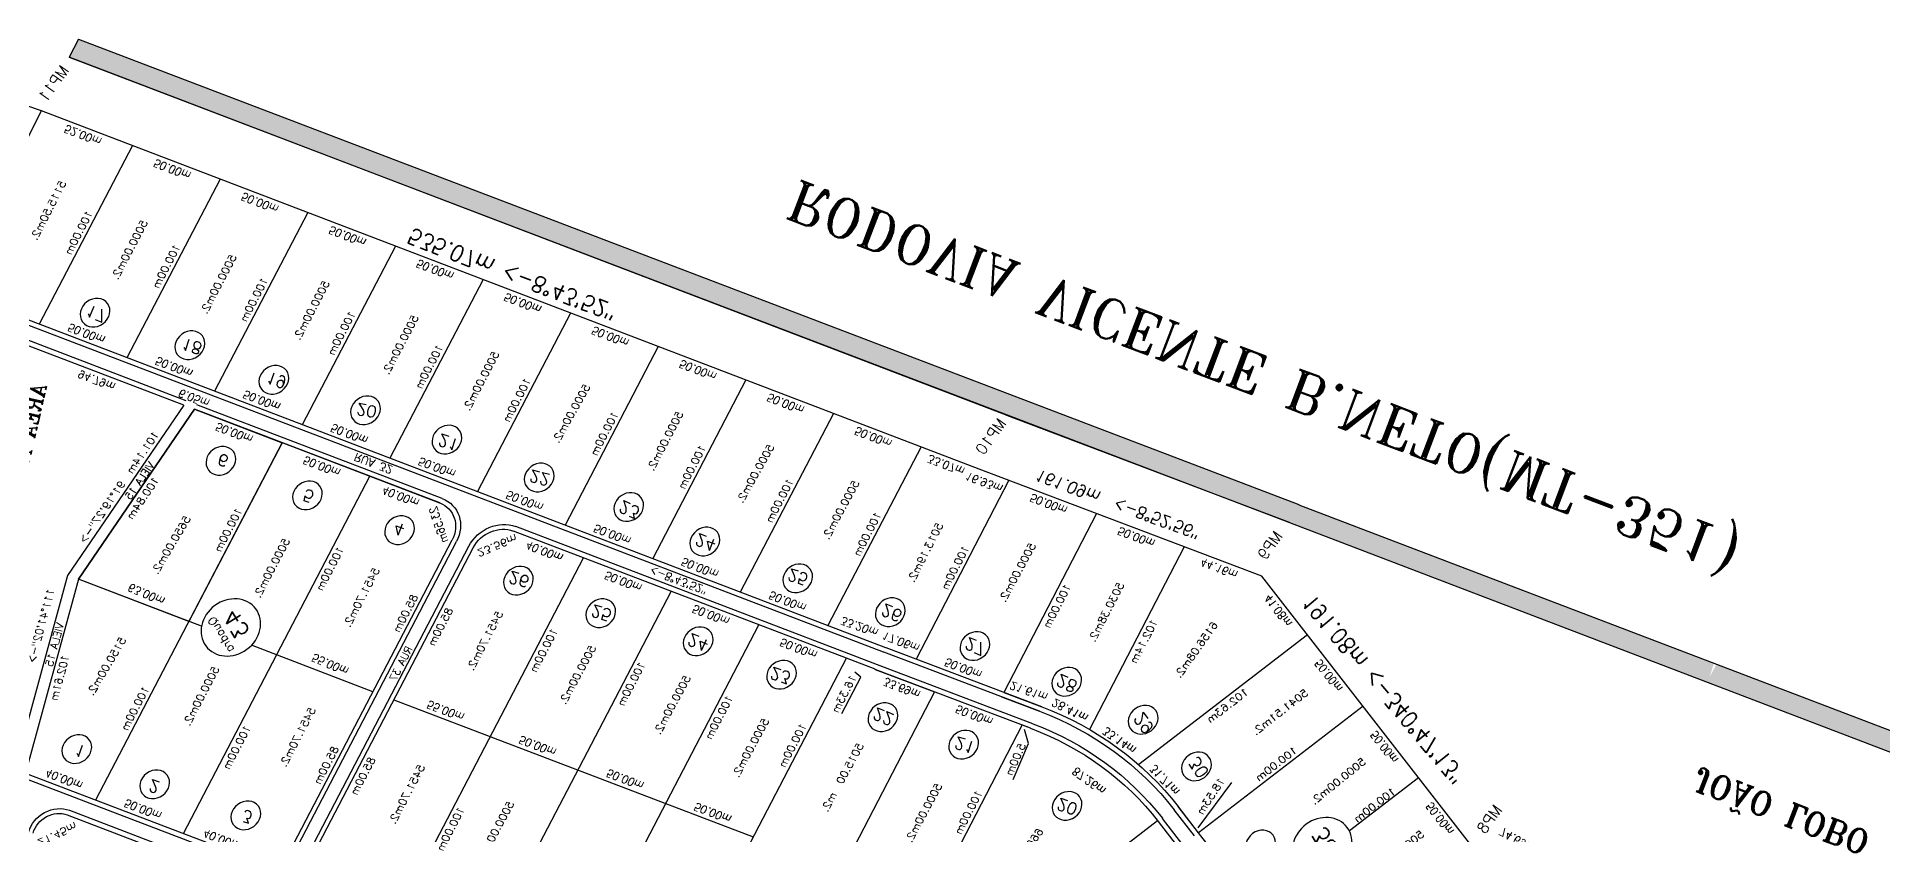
# Model space of a CAD drawing. Extents: x -23785941 to 8798891, y -8418521 to 21897894.
# Drawn here: x -3200502 to -2955278, y 5390876 to 5496767 of the extents above; entities that cross this region are included whole.
import ezdxf
from ezdxf.enums import TextEntityAlignment as Align

# ---------------------------------------------------------------- set-up
doc = ezdxf.new("R2010")
doc.units = 0
doc.header["$MEASUREMENT"] = 0
doc.header["$PDMODE"] = 34
doc.header["$PDSIZE"] = 1
doc.layers.get('0').update_dxf_attribs({"linetype": 'CONTINUOUS'})
for name, color, linetype in [('CALCADA', 3, 'CONTINUOUS'), ('REG60_100', 2, 'CONTINUOUS'), ('RUA', 1, 'CONTINUOUS'), ('TER_POLI', 5, 'CONTINUOUS'), ('VEGE', 102, 'CONTINUOUS'), ('VIEWPORT', 7, 'CONTINUOUS')]:
    doc.layers.add(name, color=color, linetype=linetype)
doc.styles.add('1_5MM', font='romans.shx', dxfattribs={"height": 6})
doc.styles.add('1MM', font='romans.shx', dxfattribs={"height": 4})
doc.styles.add('2MM', font='romans.shx', dxfattribs={"height": 8})
doc.styles.add('3MM', font='romans.shx', dxfattribs={"height": 12})
doc.styles.add('5MM', font='romans.shx', dxfattribs={"height": 20})

# ---------------------------------------------------------------- blocks, each defined once
blk = doc.blocks.new('A$C3D774E76')
for points in [[(-26372.17, -2661.25), (-26377.06, -2669.97), (-26190.99, -2774.27), (-26187.8, -2764.59)], [(-26187.8, -2764.59), (-26190.99, -2774.27), (-25967.6, -2899.48), (-25962.36, -2890.95)], [(-25962.36, -2890.95), (-25967.6, -2899.48), (-25769.86, -3010.31), (-25769.85, -3010.32), (-25749.11, -3021.92), (-25743.27, -3013.73), (-25764.97, -3001.59)], [(-25743.27, -3013.73), (-25749.11, -3021.92), (-25563.22, -3125.96), (-25556.7, -3118.14)], [(-25557.24, -3117.85), (-25561.92, -3126.69), (-25422.9, -3204.48), (-25417.93, -3195.81)]]:
    blk.add_hatch(color=253).paths.add_polyline_path(points)
for p, q in [((-26142.3, -2512.25), (-26073.59, -2436.44)), ((-26073.59, -2436.44), (-25954.78, -2502.94)), ((-26137.13, -2515.48), (-26068.22, -2439.45)), ((-26036.12, -2443.67), (-25935.83, -2499.8)), ((-26033.32, -2458.99), (-26131, -2633.51)), ((-25989.69, -2483.41), (-26087.37, -2657.93)), ((-26179.91, -2606.13), (-26142.3, -2512.25)), ((-26174.63, -2609.09), (-26137.13, -2515.48)), ((-26075.88, -2549.76), (-26137.13, -2515.48)), ((-25949.02, -2523.36), (-26032.06, -2671.72)), ((-25938.54, -2529.21), (-26021.57, -2677.56)), ((-25883.23, -2542.99), (-25980.91, -2717.51)), ((-26307.21, -2548.64), (-26357.52, -2635.07)), ((-25841.77, -2809.14), (-26308.68, -2547.81)), ((-26179.91, -2606.13), (-26262.65, -2559.82)), ((-25990.53, -2597.53), (-26050.98, -2563.7)), ((-25839.6, -2567.41), (-25937.28, -2741.94)), ((-26312.15, -2660.47), (-26263.31, -2573.21)), ((-26268.51, -2684.89), (-26219.67, -2597.63)), ((-25795.96, -2591.83), (-25893.65, -2766.36)), ((-25980.06, -2603.39), (-25801.17, -2703.51)), ((-26052.46, -2677.47), (-26174.63, -2609.09)), ((-26052.43, -2677.48), (-26174.63, -2609.09)), ((-26224.88, -2709.31), (-26176.04, -2622.05)), ((-25752.33, -2616.25), (-25850.01, -2790.78)), ((-25806.31, -2815.34), (-25707.04, -2639.6)), ((-26181.25, -2733.73), (-26132.41, -2646.47)), ((-26377.06, -2669.97), (-26372.17, -2661.25)), ((-26372.17, -2661.25), (-25764.97, -3001.59)), ((-26377.06, -2669.97), (-25769.86, -3010.31)), ((-26137.62, -2758.15), (-26088.78, -2670.89)), ((-26093.99, -2782.57), (-26045.15, -2695.31)), ((-26015.84, -2697.96), (-26015.81, -2697.98)), ((-25850.01, -2790.78), (-26015.81, -2697.98)), ((-26050.36, -2806.99), (-26001.52, -2719.73)), ((-26006.73, -2831.41), (-25957.89, -2744.15)), ((-25762.78, -2839.93), (-25713.56, -2752.8)), ((-25673.54, -2765.13), (-25675.8, -2865.1)), ((-25963.1, -2855.83), (-25914.26, -2768.57)), ((-25827.02, -2773.27), (-25836.88, -2790.93)), ((-25919.47, -2880.25), (-25870.63, -2792.99)), ((-25835.76, -2798.75), (-25850.01, -2790.78)), ((-25836.88, -2790.93), (-25841.09, -2790.1)), ((-25835.65, -2798.81), (-25835.76, -2798.75)), ((-25758.5, -2842.26), (-25835.65, -2798.81)), ((-25835.65, -2798.81), (-25806.31, -2815.34)), ((-25826.79, -2817.58), (-25841.65, -2809.21)), ((-25875.86, -2904.71), (-25826.79, -2817.58)), ((-25764.39, -2852.72), (-25826.79, -2817.58)), ((-25741.4, -2820.76), (-25752.34, -2837.11)), ((-25752.34, -2837.11), (-25759.91, -2839.48)), ((-25832.29, -2929.25), (-25783.22, -2842.11)), ((-25783.22, -2842.11), (-25764.39, -2852.72)), ((-25758.5, -2842.26), (-25762.86, -2839.8)), ((-25764.39, -2852.72), (-25764.39, -2852.71)), ((-25788.73, -2953.78), (-25738.61, -2864.79)), ((-25739.66, -2866.65), (-25739.66, -2866.65)), ((-25656.67, -2865.53), (-25675.09, -2865.12)), ((-25709.18, -2976.38), (-25706.87, -2873.77)), ((-25656.94, -2877.53), (-25675.7, -2877.11)), ((-25656.94, -2877.53), (-25675.27, -2877.11)), ((-25668.52, -2904.71), (-25659.33, -2878.59)), ((-25659.19, -2977.5), (-25656.94, -2877.53)), ((-25556.96, -2879.78), (-25656.94, -2877.53)), ((-25609.2, -2978.63), (-25608.25, -2936.53)), ((-25788.73, -2953.78), (-25788.73, -2953.78)), ((-25764.97, -3001.59), (-25188.44, -3324.24)), ((-25769.85, -3010.32), (-25193.33, -3332.96))]:
    blk.add_line(p, q)
at = {"color": 5}
for p, q in [((-25750.25, -2975.45), (-25890.61, -2896.4)), ((-25764.97, -3001.59), (-25905.33, -2922.54)), ((-25559.22, -2979.76), (-25750.25, -2975.45))]:
    blk.add_line(p, q, dxfattribs=at)
blk.add_lwpolyline([(-26137.13, -2515.48), (-26174.63, -2609.09), (-26131, -2633.51), (-26082.16, -2546.25)], close=True)
for centre in [(-26062.17, -2466.2), (-26020.97, -2486.35), (-25977.22, -2512.82), (-26250.16, -2598.13), (-26143.04, -2604.6), (-26204.61, -2625.61), (-26099.27, -2628.27), (-26161.66, -2648.31), (-26053.58, -2654.1), (-26118.02, -2675.15), (-25992.16, -2685.73), (-26078.31, -2698.37), (-25950.69, -2708.4), (-26031.16, -2723.31), (-25906.22, -2738.15), (-25988.71, -2749.61), (-25863.99, -2760.94), (-25948.37, -2769.26), (-25811.87, -2788.13), (-25901.59, -2794.78), (-25773.19, -2811.59), (-25856.11, -2821.01), (-25712.02, -2834.18), (-25813.31, -2844.16), (-25767.32, -2869.56), (-25725.34, -2888.35), (-25687.12, -2895.68), (-25631.34, -2898.23)]:
    blk.add_circle(centre, 7.5)
for centre in [(-26065.69, -2560.77), (-25610.42, -2921.68)]:
    blk.add_circle(centre, 15, dxfattribs=at)
for centre, radius, start, end in [((-26045.14, -2664.38), 15, 240.7642, 330.76425), ((-26008.49, -2684.89), 15, 150.76425, 240.76425), ((-25671.18, -2687.21), 177.95, 240.61313, 268.70841), ((-25671.18, -2687.21), 189.95, 240.61313, 268.76549)]:
    blk.add_arc(centre, radius, start, end)
for p in [(-26357.52, -2635.07), (-25835.65, -2798.81), (-25841.65, -2809.21), (-25758.5, -2842.26), (-25764.39, -2852.72), (-25675.09, -2865.12), (-25675.7, -2877.11), (-25890.61, -2896.4), (-25750.25, -2975.45)]:
    blk.add_point(p)
at = {"layer": 'CALCADA'}
for p, q in [((-26064.26, -2438.8), (-25953.56, -2500.76)), ((-26037.34, -2445.85), (-25937.05, -2501.98)), ((-25946.84, -2524.58), (-26029.87, -2672.94)), ((-25940.72, -2527.99), (-26023.76, -2676.34)), ((-25840.55, -2806.96), (-26307.46, -2545.63)), ((-26181.13, -2608.32), (-26263.87, -2562)), ((-26053.65, -2679.67), (-26175.85, -2611.27)), ((-25851.24, -2792.96), (-26017.03, -2700.16)), ((-25836.99, -2800.93), (-25851.24, -2792.96)), ((-25759.73, -2844.44), (-25836.88, -2800.99)), ((-25825.56, -2815.4), (-25840.43, -2807.03)), ((-25763.17, -2850.54), (-25825.56, -2815.4)), ((-25782, -2839.94), (-25763.17, -2850.54)), ((-25656.72, -2868.03), (-25675.15, -2867.62)), ((-25656.88, -2875.03), (-25675.22, -2874.61))]:
    blk.add_line(p, q, dxfattribs=at)
for centre, radius, start, end in [((-26030.29, -2433.25), 14.44, 137.81147, 240.76425), ((-26045.14, -2664.38), 17.5, 240.7642, 330.76425), ((-26008.49, -2684.89), 17.5, 150.76425, 240.76425), ((-25671.18, -2687.21), 180.45, 240.61313, 268.70841), ((-25671.18, -2687.21), 187.45, 240.61313, 268.76549)]:
    blk.add_arc(centre, radius, start, end, dxfattribs=at)
at = {"layer": 'TER_POLI'}
for p, q in [((-26357.52, -2635.07), (-26461.35, -2572.24)), ((-25890.61, -2896.4), (-26357.52, -2635.07)), ((-25905.26, -2922.58), (-26372.17, -2661.25))]:
    blk.add_line(p, q, dxfattribs=at)
at = {"layer": 'VIEWPORT'}
blk.add_arc((-26030.29, -2433.25), 11.94, 137.81147, 240.76425, dxfattribs=at)
for p in [(-26036.12, -2443.66), (-26052.46, -2677.47), (-26032.06, -2671.72), (-26021.57, -2677.56), (-26015.81, -2697.98)]:
    blk.add_point(p, dxfattribs=at)
at = {"style": '1MM'}
for s, rotation, p in [('6.05m', 330.76425, (-26179.5, -2612.15)), ('100.00m', 60.61313, (-25804.27, -2887.65)), ('100.00m', 88.70841, (-25662.06, -2927.42)), ('50.00m', 358.70841, (-25684.09, -2972.94))]:
    blk.add_text(s, height=4, rotation=rotation, dxfattribs=at).set_placement(p, align=Align.MIDDLE)
at = {"color": 1}
for s, height, rotation, style, p in [('535.07m <-8%%d43\'52"', 8, 330.76425, '2MM', (-26129.81, -2771.23)), ('<-8%%d43\'52"', 4, 330.76425, '1MM', (-25939.53, -2748.05)), ('161.09m  <-8%%d52\'56"', 6, 330.00951, '2MM', (-25829.18, -2940.35)), ('191.08m <-340°47\'13"', 8, 356.80931, '2MM', (-25660, -2990.34)), ('74.69m  <-1%%d56\'42"', 4, 339.03955, '2MM', (-25531.5, -3005.76))]:
    blk.add_text(s, height=height, rotation=rotation, dxfattribs=dict(at, style=style)).set_placement(p, align=Align.MIDDLE)
at = {"attachment_point": 1}
for s, insert, char_height, width, rotation, style in [('1', (-26060.83, -2463.21), 6, 1.625, 329.16711, '1_5MM'), ('VIELA 15', (-26125.27, -2494.67), 4, 603.212, 47.3191, '1MM'), ('2', (-26020.59, -2481.75), 6, 11.198, 327.4673, '1_5MM'), ('3', (-25976.45, -2509.22), 6, 7.465, 325.95969, '1_5MM'), ('VIELA 15', (-26166.67, -2576.52), 4, 603.212, 68.23573, '1MM'), ('17', (-26252.7, -2593.33), 6, 8.212, 332.57571, '1_5MM'), ('6', (-26142.94, -2601.76), 6, 3.942, 327.14457, '1_5MM'), ('18', (-26206.16, -2620.8), 6, 3.942, 327.96371, '1_5MM'), ('5', (-26099.02, -2624.72), 6, 8.212, 328.28879, '1_5MM'), ('19', (-26163.49, -2644.07), 6, 3.942, 329.53142, '1_5MM'), ('4', (-26054.91, -2650.41), 6, 5.226, 330.34829, '1_5MM'), ('20', (-26119.43, -2670.11), 6, 4.927, 320.42705, '1_5MM'), ('26', (-25995.04, -2680.99), 6, 11.198, 326.13489, '1_5MM'), ('21', (-26079.3, -2692.91), 6, 7.631, 327.89853, '1_5MM'), ('25', (-25953.21, -2703.43), 6, 1.625, 327.87373, '1_5MM'), ('22', (-26033.28, -2718.05), 6, 2.438, 324.94737, '1_5MM'), ('24', (-25909.07, -2732.63), 6, 3.251, 332.87339, '1_5MM'), ('23', (-25990.66, -2744.06), 6, 3.251, 333.73198, '1_5MM'), ('23', (-25866.68, -2755.03), 6, 3.251, 327.82419, '1_5MM'), ('24', (-25950.89, -2764.18), 6, 3.251, 331.48404, '1_5MM'), ('22', (-25815.2, -2783.3), 6, 2.438, 332.19873, '1_5MM'), ('25', (-25904.77, -2789.96), 6, 1.625, 328.05888, '1_5MM'), ('21', (-25775.29, -2806.61), 6, 7.631, 327.89835, '1_5MM'), ('26', (-25858.71, -2816.26), 6, 11.198, 332.8725, '1_5MM'), ('20', (-25714.54, -2828.75), 6, 4.927, 329.42291, '1_5MM'), ('27', (-25816.31, -2839.16), 6, 7.465, 333.08716, '1_5MM'), ('28', (-25769.99, -2864.1), 6, 5.226, 334.36018, '1_5MM'), ('29', (-25729.5, -2884.53), 6, 8.212, 0.07022, '1_5MM'), ('\\Fromant.shx;RODOVIA VICENTE B.NETO(MT-351)', (-26066.88, -2892.69), 20, 1075.403, 330.59797, '5MM'), ('30', (-25692.08, -2893.35), 6, 3.942, 1.67589, '1_5MM'), ('\\Fromant.shx;JOÃO LOBO', (-25515.07, -3080.93), 12, 708.22, 330.99469, '3MM')]:
    blk.add_mtext(s, dxfattribs=dict(at, insert=insert, char_height=char_height, width=width, rotation=rotation, style=style))
at = {"color": 1, "insert": (-26076.76, -2553.79), "char_height": 4, "attachment_point": 1, "rotation": 5.03393, "style": '1MM'}
blk.add_mtext('Quadra', dxfattribs=at)
at = {"color": 1}
for s, insert, char_height, width, attachment_point, rotation, style in [('43', (-26073.89, -2560.57), 8, 20.682, 1, 5.03393, '2MM'), ('38', (-25620.07, -2920.84), 8, 20.682, 1, 5.03393, '2MM'), ('MP9', (-25761.32, -2987.37), 6, 42.764, 5, 69.49536, '1_5MM'), ('MP8', (-25567.57, -2994.25), 6, 51.767, 5, 69.49536, '1_5MM')]:
    blk.add_mtext(s, dxfattribs=dict(at, insert=insert, char_height=char_height, width=width, attachment_point=attachment_point, rotation=rotation, style=style))
at = {"layer": 'REG60_100', "style": '1MM'}
for s, rotation, p in [('21.45m', 281.77958, (-26030.67, -2434.29)), ('40.00m', 330.76425, (-26052.73, -2452.71)), ('102.61m', 47.81147, (-26099.71, -2480.15)), ('50.00m', 330.76425, (-26013.46, -2474.68)), ('100.00m', 60.76425, (-26061.23, -2500.66)), ('40.00m', 330.76425, (-25974.19, -2496.66)), ('100.00m', 60.76425, (-26010.62, -2528.99)), ('63.00m', 332.74095, (-26107.97, -2537.61)), ('100.84m', 68.17119, (-26152.17, -2563.77)), ('85.00m', 60.76425, (-25973.26, -2558.49)), ('85.00m', 60.76425, (-25956.43, -2569.65)), ('100.00m', 60.76425, (-26110.07, -2587.92)), ('100.00m', 60.76425, (-25904.16, -2588.58)), ('50.00m', 330.76425, (-26243.45, -2588.91)), ('55.00m', 332.74095, (-26016.45, -2588.84)), ('100.00m', 60.76425, (-26291.21, -2614.88)), ('100.00m', 60.76425, (-26059.46, -2616.26)), ('50.00m', 330.76425, (-26199.82, -2613.33)), ('50.00m', 330.76425, (-26150.86, -2617.81)), ('55.00m', 330.76425, (-25958.02, -2620.31)), ('85.00m', 60.76425, (-26014.78, -2632.67)), ('100.00m', 60.76425, (-26247.58, -2639.3)), ('50.00m', 330.76425, (-26156.18, -2637.75)), ('52.00m', 330.76425, (-26332.88, -2644.28)), ('50.00m', 330.76425, (-26107.23, -2642.23)), ('85.00m', 60.76425, (-25997.33, -2642.43)), ('50.00m', 330.76425, (-25912.21, -2645.95)), ('100.00m', 60.76425, (-26203.95, -2663.72)), ('50.00m', 330.76425, (-26112.55, -2662.17)), ('40.00m', 330.76425, (-26067.96, -2664.21)), ('50.00m', 330.76425, (-26288.37, -2669.19)), ('23.56m', 15.79841, (-26043.33, -2670.75)), ('100.00m', 60.76425, (-25953, -2675.84)), ('50.00m', 330.76425, (-25868.58, -2670.37)), ('100.00m', 60.76425, (-26160.32, -2688.14)), ('50.00m', 330.76425, (-26068.92, -2686.59)), ('23.56m', 285.12717, (-26014.74, -2687.66)), ('50.00m', 330.76425, (-26244.74, -2693.61)), ('100.00m', 60.76425, (-25909.37, -2700.26)), ('50.00m', 330.81397, (-25824.93, -2694.78)), ('100.00m', 60.76425, (-26116.69, -2712.56)), ('40.00m', 330.76425, (-25996.4, -2704.26)), ('50.00m', 330.76425, (-26201.11, -2718.03)), ('50.00m', 330.76425, (-26025.29, -2711.01)), ('50.00m', 330.76425, (-25957.14, -2726.24)), ('100.00m', 60.76425, (-25865.74, -2724.68)), ('100.00m', 60.76425, (-26073.06, -2736.98)), ('50.00m', 330.76425, (-25981.66, -2735.43)), ('50.00m', 330.76425, (-26157.48, -2742.45)), ('100.00m', 60.76425, (-25829.08, -2745.19)), ('50.00m', 330.76425, (-25913.5, -2750.66)), ('100.00m', 60.76425, (-26029.43, -2761.4)), ('50.00m', 330.76425, (-25938.03, -2759.85)), ('50.00m', 330.76425, (-26113.85, -2766.87)), ('50.00m', 330.76425, (-25869.87, -2775.08)), ('16.33m', 60.76313, (-25835.15, -2779.95)), ('100.00m', 60.76425, (-25985.8, -2785.82)), ('50.00m', 330.76425, (-25894.4, -2784.27)), ('100.00m', 60.46425, (-25741.69, -2794.33)), ('50.00m', 330.76425, (-26070.22, -2791.29)), ('100.00m', 60.76425, (-25942.17, -2810.24)), ('33.20m', 329.63982, (-25859.68, -2804.97)), ('33.69m', 331.44927, (-25818.45, -2803.85)), ('50.00m', 330.76425, (-26026.59, -2815.71)), ('17.06m', 330.61313, (-25839.24, -2816.73)), ('50.00m', 330.61619, (-25782.56, -2824.12)), ('100.00m', 60.76425, (-25898.54, -2834.66)), ('50.00m', 330.61313, (-25806.97, -2833.33)), ('5.00m', 57.42595, (-25749.78, -2827.69)), ('50.00m', 330.76425, (-25982.96, -2840.13)), ('21.61m', 328.83989, (-25775.31, -2852.17)), ('87.26m', 344.66063, (-25715.79, -2849.83)), ('100.00m', 60.61313, (-25854.81, -2859.18)), ('50.00m', 330.76425, (-25939.33, -2864.55)), ('28.41m', 336.05783, (-25753.39, -2862.74)), ('33.14m', 344.19036, (-25723.83, -2873.13)), ('33.07m', 330.76425, (-25903.08, -2884.84)), ('100.00m', 60.61313, (-25804.27, -2887.65)), ('31.71m', 353.96869, (-25691.49, -2879.42)), ('16.93m', 330.61313, (-25882.84, -2894.62)), ('18.53m', 66.91026, (-25669.32, -2892.9)), ('50.00m', 330.61313, (-25852.11, -2913.49)), ('102.14m', 60.61313, (-25760.18, -2911.25)), ('102.63m', 88.70841, (-25704.02, -2925.17)), ('100.00m', 88.70841, (-25662.06, -2927.42)), ('50.00m', 330.61313, (-25808.54, -2938.03)), ('100.00m', 88.70841, (-25611.48, -2953.86)), ('44.16m', 330.61313, (-25767.52, -2961.13)), ('41.08m', 358.70841, (-25729.62, -2971.92)), ('50.00m', 358.70841, (-25684.09, -2972.94)), ('50.00m', 358.70841, (-25634.1, -2974.07)), ('50.00m', 358.70841, (-25584.12, -2975.2))]:
    blk.add_text(s, height=4, rotation=rotation, dxfattribs=at).set_placement(p, align=Align.MIDDLE)
for s, rotation, p in [('5150.00m2.', 64.29641, (-26086.3, -2502.64)), (' 5000.00m2.', 60.84031, (-26042.75, -2532.23)), ('5451.70m2.', 60.84031, (-25992.24, -2556.74)), ('5650.00m2.', 64.29641, (-26119.03, -2562.4)), ('5451.70m2.', 60.84031, (-25930.98, -2582.7)), (' 5000.00m2.', 60.84031, (-26076.5, -2596.2)), ('5115.50m2.', 60.39058, (-26308.14, -2610.66)), ('5000.00m2.', 61.67753, (-25885.59, -2606.7)), ('5451.70m2.', 60.84031, (-26033.31, -2621.49)), (' 5000.00m2.', 60.84031, (-26264.64, -2632.11)), (' 5000.00m2.', 60.84031, (-26220.18, -2656.75)), ('5451.70m2.', 60.84031, (-25973.58, -2656.96)), ('5000.00m2.', 61.67753, (-25928.02, -2683.11)), (' 5000.00m2.', 60.84031, (-26178, -2685.36)), (' 5000.00m2.', 60.84031, (-26133.53, -2710.01)), ('5000.00m2.', 61.67753, (-25883.6, -2711.2)), (' 5000.00m2.', 60.84031, (-26090.95, -2730.97)), ('5000.00m2.', 61.67753, (-25838.81, -2729.39)), ('5015.00  m2.', 61.99304, (-25795.55, -2756.52)), ('5000.00m2.', 62.77877, (-26046.2, -2755.38)), ('5000.00m2.', 61.67753, (-25753.14, -2777.92)), (' 5000.00m2.', 60.84031, (-26003.87, -2785.19)), ('6663.27  m2.', 69.49536, (-25700.56, -2800.57)), ('5000.00m2.', 62.77877, (-25959.11, -2809.59)), ('5000.00m2.', 61.67753, (-25914.97, -2832.45)), ('5013.19m2.', 60.17743, (-25868.35, -2853.09)), ('5000.00m2.', 61.67753, (-25829.22, -2883.01)), ('5030.38m2.', 60.32513, (-25782.47, -2906.24)), ('6156.08m2.', 69.49536, (-25736.08, -2929.91)), ('5041.51m2.', 88.32277, (-25680.65, -2943.75)), ('5000.00m2.', 87.13811, (-25630.89, -2946.54)), ('5000.00m2.', 87.13811, (-25579.48, -2948.39))]:
    blk.add_text(s, height=4, rotation=rotation, dxfattribs=at).set_placement(p, align=Align.BOTTOM_CENTER)
at = {"layer": 'RUA', "style": '1MM'}
for s, rotation, p in [('  111%%d41\'02"->', 47.81147, (-26130.73, -2489.8)), ('101.14m  91%%d19\'27"->', 68.17119, (-26164.82, -2557.7)), ('94.79m', 330.76425, (-26219.32, -2579.49))]:
    blk.add_text(s, height=4, rotation=rotation, dxfattribs=at).set_placement(p, align=Align.MIDDLE)
at = {"layer": 'RUA', "style": '1_5MM'}
for s, insert, char_height, width, attachment_point, rotation in [('RUA 37', (-26000.24, -2623.68), 4, 808.839, 1, 60.54361), ('MP11', (-26365.64, -2647.57), 6, 79.056, 5, 69.49536), ('RUA 32', (-26099.92, -2656.16), 4, 808.839, 1, 330.48148), ('MP10', (-25901.34, -2910.28), 6, 31.494, 5, 69.49536)]:
    blk.add_mtext(s, dxfattribs=dict(at, insert=insert, char_height=char_height, width=width, attachment_point=attachment_point, rotation=rotation))
at = {"layer": 'VEGE', "insert": (-26240.17, -2553.64), "char_height": 8, "width": 262.446, "attachment_point": 1, "rotation": 45.34149, "style": '2MM'}
blk.add_mtext('\\Fromant.shx;ÁREA NON EDFICANT.', dxfattribs=at)

msp = doc.modelspace()

# ---------------------------------------------------------------- block references
at = {"linetype": 'Continuous', "xscale": 240.4782668173248, "yscale": -275.6364145158877, "zscale": 240.4782668173248, "rotation": 306.4169145854838}
msp.add_blockref('A$C3D774E76', (-21555, -44868), dxfattribs=at)

doc.saveas('drawing.dxf')
